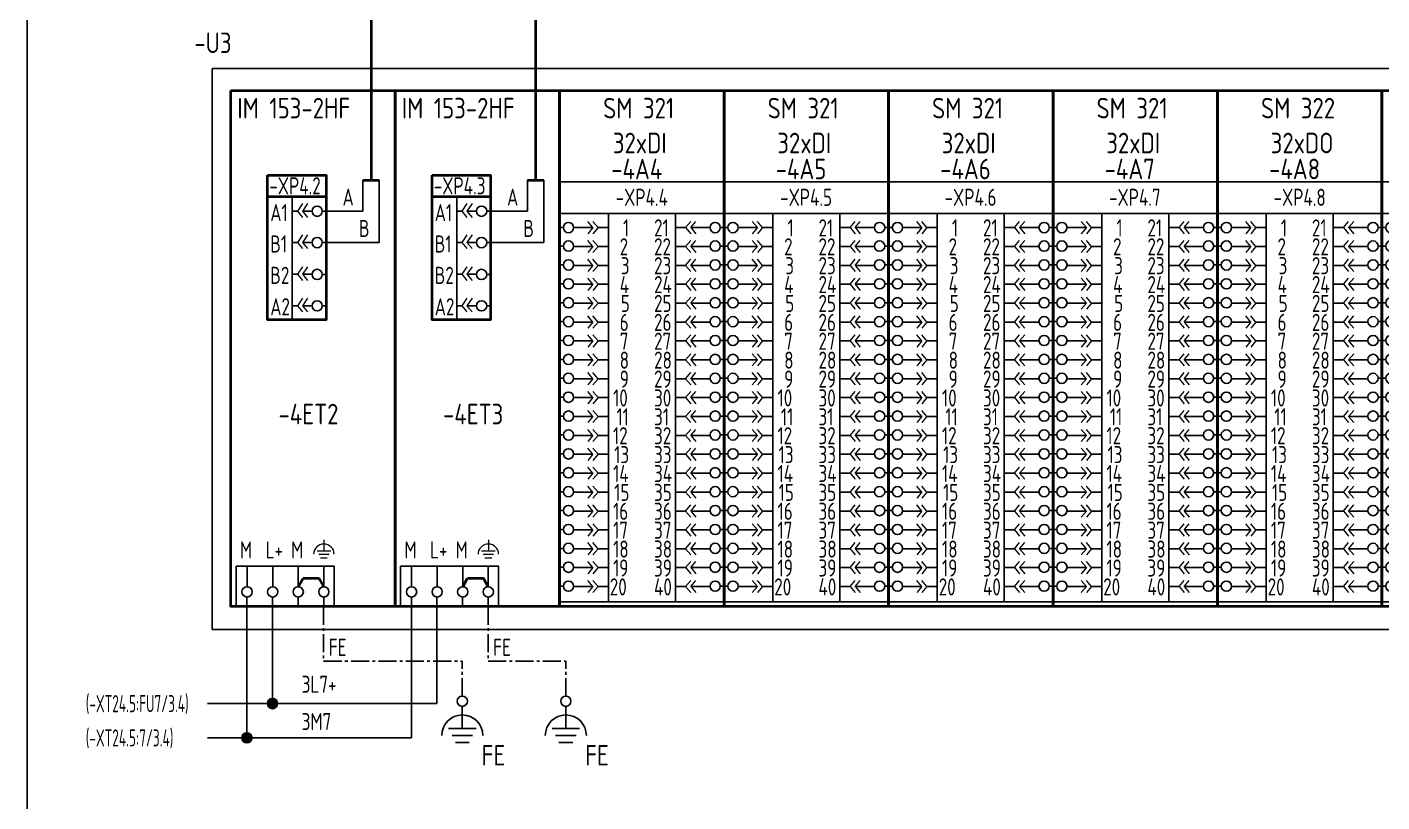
# Model space of a CAD drawing. Header units: millimetres. Extents: x 613 to 19799, y 1373 to 4314.
# Drawn here: x 3088 to 3285.7, y 1601 to 1714.1 of the extents above; entities that cross this region are included whole.
import ezdxf

# ---------------------------------------------------------------- set-up
doc = ezdxf.new("R2010")
doc.units = ezdxf.units.MM
doc.linetypes.add('3_2012-53-ТКР2.1-2_План$0${ Chain Double-Dash }', pattern=[0])
doc.linetypes.add('EPL_DASHLONGDOT', pattern=[1, 0.66, -0.12, 0.1, -0.12])
for name, color, linetype in [('Временный', 6, 'Continuous'), ('КИА_МАРКИРОВКА', 2, 'Continuous'), ('КИА_НАКЛЕЙКИ', 1, 'Continuous')]:
    doc.layers.add(name, color=color, linetype=linetype)
doc.styles.add('GOST-A 3-1', font='gost_0.ttf', dxfattribs={"height": 3})
doc.styles.add('GOSTA-2.5-1', font='GOST_AU.ttf', dxfattribs={"width": 0.9, "height": 2.5})

# ---------------------------------------------------------------- blocks, each defined once
blk = doc.blocks.new('A$C20E20996')
at = {"color": 0}
for p, q in [((-15.02, -33.5), (-15.02, -15.52)), ((-14.27, -17.63), (-15.02, -17.63)), ((-13.53, -17.63), (-12.13, -17.63)), ((-10.63, -17.63), (-10.08, -17.63)), ((-14.27, -22.18), (-15.02, -22.18)), ((-13.53, -22.18), (-12.13, -22.18)), ((-10.63, -22.21), (-10.08, -22.21)), ((-14.27, -26.84), (-15.02, -26.84)), ((-13.53, -26.84), (-12.13, -26.84)), ((-10.63, -26.86), (-10.08, -26.86)), ((-14.27, -31.42), (-15.02, -31.42)), ((-13.53, -31.42), (-12.13, -31.42)), ((-10.63, -31.44), (-10.08, -31.44)), ((-21.61, -72.45), (-21.61, -69.42)), ((-17.87, -72.45), (-17.87, -69.42)), ((-14.14, -72.45), (-14.14, -69.42)), ((-10.41, -72.45), (-10.41, -69.42)), ((-21.63, -75.35), (-21.63, -73.95)), ((-17.9, -75.35), (-17.9, -73.95)), ((-14.17, -75.35), (-14.17, -73.95)), ((-10.43, -75.35), (-10.43, -73.95))]:
    blk.add_line(p, q, dxfattribs=at)
at = {"lineweight": 18}
for p, q in [((-13.53, -16.52), (-14.27, -17.63)), ((-14.27, -17.63), (-13.53, -18.52)), ((-12.78, -16.52), (-13.53, -17.63)), ((-13.53, -17.63), (-12.78, -18.52)), ((-13.53, -21.07), (-14.27, -22.18)), ((-12.78, -21.07), (-13.53, -22.18)), ((-14.27, -22.18), (-13.53, -23.07)), ((-13.53, -22.18), (-12.78, -23.07)), ((-13.53, -25.73), (-14.27, -26.84)), ((-14.27, -26.84), (-13.53, -27.73)), ((-12.78, -25.73), (-13.53, -26.84)), ((-13.53, -26.84), (-12.78, -27.73)), ((-13.53, -30.31), (-14.27, -31.42)), ((-14.27, -31.42), (-13.53, -32.31)), ((-12.78, -30.31), (-13.53, -31.42)), ((-13.53, -31.42), (-12.78, -32.31))]:
    blk.add_line(p, q, dxfattribs=at)
at = {"color": 0, "lineweight": 20}
for p, q in [((-11.4, -67.21), (-9.4, -67.21)), ((-10.4, -65.58), (-10.4, -66.21)), ((-10.4, -66.21), (-10.4, -67.21)), ((-11.15, -67.71), (-9.65, -67.71)), ((-10.9, -68.21), (-9.9, -68.21))]:
    blk.add_line(p, q, dxfattribs=at)
at = {"color": 0, "lineweight": 40}
for p, q in [((-14.14, -72.45), (-13.43, -71.17)), ((-13.43, -71.17), (-11.12, -71.17)), ((-10.41, -72.45), (-11.12, -71.17))]:
    blk.add_line(p, q, dxfattribs=at)
for points in [[(-24, 0), (0, 0), (0, -75.35), (-24, -75.35)], [(-18.62, -12.36), (-10.08, -12.36), (-10.08, -33.5), (-18.62, -33.5)], [(-18.62, -12.36), (-10.08, -12.36), (-10.08, -15.52), (-18.62, -15.52)]]:
    blk.add_lwpolyline(points, close=True, dxfattribs=at)
at = {"color": 0}
blk.add_lwpolyline([(-23.2, -69.42), (-8.92, -69.42), (-8.92, -75.35), (-23.2, -75.35)], close=True, dxfattribs=at)
for centre in [(-11.38, -17.63), (-11.38, -22.21), (-11.38, -26.86), (-11.38, -31.44), (-21.61, -73.2), (-17.87, -73.2), (-14.14, -73.2), (-10.41, -73.2)]:
    blk.add_circle(centre, 0.75, dxfattribs=at)
at = {"color": 0, "lineweight": 20}
blk.add_arc((-10.4, -67.71), 1.5, 0, 180, dxfattribs=at)
at = {"style": 'GOSTA-2.5-1', "width": 0.9}
for s, p in [('A1', (-18.22, -19.08)), ('B1', (-18.22, -23.66)), ('B2', (-18.22, -28.24)), ('A2', (-18.22, -32.82)), ('M', (-22.64, -68.32)), ('L+', (-18.91, -68.32)), ('M', (-15.18, -68.32))]:
    blk.add_text(s, height=2.5, dxfattribs=at).set_placement(p)
blk = doc.blocks.new('A$C64B152A4')
at = {"color": 0}
for p, q in [((7.11, 0.7), (7.11, 57.39)), ((16.89, 0.7), (16.89, 57.39)), ((0.55, 55.33), (0, 55.33)), ((4.87, 55.33), (2.05, 55.33)), ((5.61, 55.33), (7.11, 55.33)), ((18.39, 55.33), (16.89, 55.33)), ((19.13, 55.33), (21.95, 55.33)), ((23.45, 55.33), (24, 55.33)), ((0.55, 52.64), (0, 52.64)), ((4.87, 52.58), (2.05, 52.58)), ((5.61, 52.58), (7.11, 52.58)), ((18.39, 52.58), (16.89, 52.58)), ((19.13, 52.58), (21.95, 52.58)), ((23.45, 52.64), (24, 52.64)), ((0.55, 49.88), (0, 49.88)), ((4.87, 49.82), (2.05, 49.82)), ((5.61, 49.82), (7.11, 49.82)), ((18.39, 49.82), (16.89, 49.82)), ((19.13, 49.82), (21.95, 49.82)), ((23.45, 49.88), (24, 49.88)), ((0.55, 47.12), (0, 47.12)), ((4.87, 47.06), (2.05, 47.06)), ((5.61, 47.06), (7.11, 47.06)), ((18.39, 47.06), (16.89, 47.06)), ((19.13, 47.06), (21.95, 47.06)), ((23.45, 47.12), (24, 47.12)), ((0.55, 44.36), (0, 44.36)), ((4.87, 44.3), (2.05, 44.3)), ((5.61, 44.3), (7.11, 44.3)), ((18.39, 44.3), (16.89, 44.3)), ((19.13, 44.3), (21.95, 44.3)), ((23.45, 44.36), (24, 44.36)), ((0.55, 41.6), (0, 41.6)), ((4.87, 41.54), (2.05, 41.54)), ((5.61, 41.54), (7.11, 41.54)), ((18.39, 41.54), (16.89, 41.54)), ((19.13, 41.54), (21.95, 41.54)), ((23.45, 41.6), (24, 41.6)), ((0.55, 38.85), (0, 38.85)), ((4.87, 38.79), (2.05, 38.79)), ((5.61, 38.79), (7.11, 38.79)), ((18.39, 38.79), (16.89, 38.79)), ((19.13, 38.79), (21.95, 38.79)), ((23.45, 38.85), (24, 38.85)), ((0.55, 36.09), (0, 36.09)), ((4.87, 36.03), (2.05, 36.03)), ((5.61, 36.03), (7.11, 36.03)), ((18.39, 36.03), (16.89, 36.03)), ((19.13, 36.03), (21.95, 36.03)), ((23.45, 36.09), (24, 36.09)), ((0.55, 33.33), (0, 33.33)), ((4.87, 33.27), (2.05, 33.27)), ((5.61, 33.27), (7.11, 33.27)), ((18.39, 33.27), (16.89, 33.27)), ((19.13, 33.27), (21.95, 33.27)), ((23.45, 33.33), (24, 33.33)), ((0.55, 30.57), (0, 30.57)), ((4.87, 30.51), (2.05, 30.51)), ((5.61, 30.51), (7.11, 30.51)), ((18.39, 30.51), (16.89, 30.51)), ((19.13, 30.51), (21.95, 30.51)), ((23.45, 30.57), (24, 30.57)), ((0.55, 27.81), (0, 27.81)), ((4.87, 27.75), (2.05, 27.75)), ((5.61, 27.75), (7.11, 27.75)), ((18.39, 27.75), (16.89, 27.75)), ((19.13, 27.75), (21.95, 27.75)), ((23.45, 27.81), (24, 27.81)), ((0.55, 25.06), (0, 25.06)), ((4.87, 24.99), (2.05, 24.99)), ((5.61, 24.99), (7.11, 24.99)), ((18.39, 24.99), (16.89, 24.99)), ((19.13, 24.99), (21.95, 24.99)), ((23.45, 25.06), (24, 25.06)), ((0.55, 22.3), (0, 22.3)), ((4.87, 22.24), (2.05, 22.24)), ((5.61, 22.24), (7.11, 22.24)), ((18.39, 22.24), (16.89, 22.24)), ((19.13, 22.24), (21.95, 22.24)), ((23.45, 22.3), (24, 22.3)), ((0.55, 19.54), (0, 19.54)), ((4.87, 19.48), (2.05, 19.48)), ((5.61, 19.48), (7.11, 19.48)), ((18.39, 19.48), (16.89, 19.48)), ((19.13, 19.48), (21.95, 19.48)), ((23.45, 19.54), (24, 19.54)), ((0.55, 16.78), (0, 16.78)), ((4.87, 16.72), (2.05, 16.72)), ((5.61, 16.72), (7.11, 16.72)), ((18.39, 16.72), (16.89, 16.72)), ((19.13, 16.72), (21.95, 16.72)), ((23.45, 16.78), (24, 16.78)), ((0.55, 14.02), (0, 14.02)), ((4.87, 13.96), (2.05, 13.96)), ((5.61, 13.96), (7.11, 13.96)), ((18.39, 13.96), (16.89, 13.96)), ((19.13, 13.96), (21.95, 13.96)), ((23.45, 14.02), (24, 14.02)), ((0.55, 11.26), (0, 11.26)), ((4.87, 11.2), (2.05, 11.2)), ((5.61, 11.2), (7.11, 11.2)), ((18.39, 11.2), (16.89, 11.2)), ((19.13, 11.2), (21.95, 11.2)), ((23.45, 11.26), (24, 11.26)), ((0.55, 8.51), (0, 8.51)), ((4.87, 8.45), (2.05, 8.45)), ((5.61, 8.45), (7.11, 8.45)), ((18.39, 8.45), (16.89, 8.45)), ((19.13, 8.45), (21.95, 8.45)), ((23.45, 8.51), (24, 8.51)), ((0.55, 5.75), (0, 5.75)), ((4.87, 5.69), (2.05, 5.69)), ((5.61, 5.69), (7.11, 5.69)), ((18.39, 5.69), (16.89, 5.69)), ((19.13, 5.69), (21.95, 5.69)), ((23.45, 5.75), (24, 5.75)), ((0.55, 2.99), (0, 2.99)), ((4.87, 2.93), (2.05, 2.93)), ((5.61, 2.93), (7.11, 2.93)), ((18.39, 2.93), (16.89, 2.93)), ((19.13, 2.93), (21.95, 2.93)), ((23.45, 2.99), (24, 2.99)), ((24, 0.7), (0, 0.7))]:
    blk.add_line(p, q, dxfattribs=at)
at = {"lineweight": 18}
for p, q in [((4.87, 55.33), (4.12, 56.22)), ((5.61, 55.33), (4.87, 56.22)), ((18.39, 55.33), (19.13, 56.22)), ((19.13, 55.33), (19.88, 56.22)), ((4.87, 55.33), (4.12, 54.44)), ((4.87, 52.58), (4.12, 53.47)), ((5.61, 55.33), (4.87, 54.44)), ((5.61, 52.58), (4.87, 53.47)), ((18.39, 55.33), (19.13, 54.44)), ((18.39, 52.58), (19.13, 53.47)), ((19.13, 55.33), (19.88, 54.44)), ((19.13, 52.58), (19.88, 53.47)), ((4.87, 52.58), (4.12, 51.69)), ((5.61, 52.58), (4.87, 51.69)), ((18.39, 52.58), (19.13, 51.69)), ((19.13, 52.58), (19.88, 51.69)), ((4.87, 49.82), (4.12, 50.71)), ((4.87, 49.82), (4.12, 48.93)), ((5.61, 49.82), (4.87, 50.71)), ((5.61, 49.82), (4.87, 48.93)), ((18.39, 49.82), (19.13, 50.71)), ((18.39, 49.82), (19.13, 48.93)), ((19.13, 49.82), (19.88, 50.71)), ((19.13, 49.82), (19.88, 48.93)), ((4.87, 47.06), (4.12, 47.95)), ((5.61, 47.06), (4.87, 47.95)), ((18.39, 47.06), (19.13, 47.95)), ((19.13, 47.06), (19.88, 47.95)), ((4.87, 47.06), (4.12, 46.17)), ((5.61, 47.06), (4.87, 46.17)), ((18.39, 47.06), (19.13, 46.17)), ((19.13, 47.06), (19.88, 46.17)), ((4.87, 44.3), (4.12, 45.19)), ((4.87, 44.3), (4.12, 43.41)), ((5.61, 44.3), (4.87, 45.19)), ((5.61, 44.3), (4.87, 43.41)), ((18.39, 44.3), (19.13, 45.19)), ((18.39, 44.3), (19.13, 43.41)), ((19.13, 44.3), (19.88, 45.19)), ((19.13, 44.3), (19.88, 43.41)), ((4.87, 41.54), (4.12, 42.43)), ((4.87, 41.54), (4.12, 40.65)), ((5.61, 41.54), (4.87, 42.43)), ((5.61, 41.54), (4.87, 40.65)), ((18.39, 41.54), (19.13, 42.43)), ((18.39, 41.54), (19.13, 40.65)), ((19.13, 41.54), (19.88, 42.43)), ((19.13, 41.54), (19.88, 40.65)), ((4.87, 38.79), (4.12, 39.68)), ((5.61, 38.79), (4.87, 39.68)), ((18.39, 38.79), (19.13, 39.68)), ((19.13, 38.79), (19.88, 39.68)), ((4.87, 38.79), (4.12, 37.9)), ((5.61, 38.79), (4.87, 37.9)), ((18.39, 38.79), (19.13, 37.9)), ((19.13, 38.79), (19.88, 37.9)), ((4.87, 36.03), (4.12, 36.92)), ((4.87, 36.03), (4.12, 35.14)), ((5.61, 36.03), (4.87, 36.92)), ((5.61, 36.03), (4.87, 35.14)), ((18.39, 36.03), (19.13, 36.92)), ((18.39, 36.03), (19.13, 35.14)), ((19.13, 36.03), (19.88, 36.92)), ((19.13, 36.03), (19.88, 35.14)), ((4.87, 33.27), (4.12, 34.16)), ((5.61, 33.27), (4.87, 34.16)), ((18.39, 33.27), (19.13, 34.16)), ((19.13, 33.27), (19.88, 34.16)), ((4.87, 33.27), (4.12, 32.38)), ((5.61, 33.27), (4.87, 32.38)), ((18.39, 33.27), (19.13, 32.38)), ((19.13, 33.27), (19.88, 32.38)), ((4.87, 30.51), (4.12, 31.4)), ((4.87, 30.51), (4.12, 29.62)), ((5.61, 30.51), (4.87, 31.4)), ((5.61, 30.51), (4.87, 29.62)), ((18.39, 30.51), (19.13, 31.4)), ((18.39, 30.51), (19.13, 29.62)), ((19.13, 30.51), (19.88, 31.4)), ((19.13, 30.51), (19.88, 29.62)), ((4.87, 27.75), (4.12, 28.64)), ((4.87, 27.75), (4.12, 26.86)), ((5.61, 27.75), (4.87, 28.64)), ((5.61, 27.75), (4.87, 26.86)), ((18.39, 27.75), (19.13, 28.64)), ((18.39, 27.75), (19.13, 26.86)), ((19.13, 27.75), (19.88, 28.64)), ((19.13, 27.75), (19.88, 26.86)), ((4.87, 24.99), (4.12, 25.88)), ((5.61, 24.99), (4.87, 25.88)), ((18.39, 24.99), (19.13, 25.88)), ((19.13, 24.99), (19.88, 25.88)), ((4.87, 24.99), (4.12, 24.1)), ((5.61, 24.99), (4.87, 24.1)), ((18.39, 24.99), (19.13, 24.1)), ((19.13, 24.99), (19.88, 24.1)), ((4.87, 22.24), (4.12, 23.13)), ((4.87, 22.24), (4.12, 21.35)), ((5.61, 22.24), (4.87, 23.13)), ((5.61, 22.24), (4.87, 21.35)), ((18.39, 22.24), (19.13, 23.13)), ((18.39, 22.24), (19.13, 21.35)), ((19.13, 22.24), (19.88, 23.13)), ((19.13, 22.24), (19.88, 21.35)), ((4.87, 19.48), (4.12, 20.37)), ((5.61, 19.48), (4.87, 20.37)), ((18.39, 19.48), (19.13, 20.37)), ((19.13, 19.48), (19.88, 20.37)), ((4.87, 19.48), (4.12, 18.59)), ((5.61, 19.48), (4.87, 18.59)), ((18.39, 19.48), (19.13, 18.59)), ((19.13, 19.48), (19.88, 18.59)), ((4.87, 16.72), (4.12, 17.61)), ((4.87, 16.72), (4.12, 15.83)), ((5.61, 16.72), (4.87, 17.61)), ((5.61, 16.72), (4.87, 15.83)), ((18.39, 16.72), (19.13, 17.61)), ((18.39, 16.72), (19.13, 15.83)), ((19.13, 16.72), (19.88, 17.61)), ((19.13, 16.72), (19.88, 15.83)), ((4.87, 13.96), (4.12, 14.85)), ((4.87, 13.96), (4.12, 13.07)), ((5.61, 13.96), (4.87, 14.85)), ((5.61, 13.96), (4.87, 13.07)), ((18.39, 13.96), (19.13, 14.85)), ((18.39, 13.96), (19.13, 13.07)), ((19.13, 13.96), (19.88, 14.85)), ((19.13, 13.96), (19.88, 13.07)), ((4.87, 11.2), (4.12, 12.09)), ((5.61, 11.2), (4.87, 12.09)), ((18.39, 11.2), (19.13, 12.09)), ((19.13, 11.2), (19.88, 12.09)), ((4.87, 11.2), (4.12, 10.31)), ((5.61, 11.2), (4.87, 10.31)), ((18.39, 11.2), (19.13, 10.31)), ((19.13, 11.2), (19.88, 10.31)), ((4.87, 8.45), (4.12, 9.34)), ((4.87, 8.45), (4.12, 7.55)), ((5.61, 8.45), (4.87, 9.34)), ((5.61, 8.45), (4.87, 7.55)), ((18.39, 8.45), (19.13, 9.34)), ((18.39, 8.45), (19.13, 7.55)), ((19.13, 8.45), (19.88, 9.34)), ((19.13, 8.45), (19.88, 7.55)), ((4.87, 5.69), (4.12, 6.58)), ((5.61, 5.69), (4.87, 6.58)), ((18.39, 5.69), (19.13, 6.58)), ((19.13, 5.69), (19.88, 6.58)), ((4.87, 5.69), (4.12, 4.8)), ((5.61, 5.69), (4.87, 4.8)), ((18.39, 5.69), (19.13, 4.8)), ((19.13, 5.69), (19.88, 4.8)), ((4.87, 2.93), (4.12, 3.82)), ((4.87, 2.93), (4.12, 2.04)), ((5.61, 2.93), (4.87, 3.82)), ((5.61, 2.93), (4.87, 2.04)), ((18.39, 2.93), (19.13, 3.82)), ((18.39, 2.93), (19.13, 2.04)), ((19.13, 2.93), (19.88, 3.82)), ((19.13, 2.93), (19.88, 2.04))]:
    blk.add_line(p, q, dxfattribs=at)
at = {"color": 0, "lineweight": 40}
blk.add_lwpolyline([(0, 75.35), (24, 75.35), (24, 0), (0, 0)], close=True, dxfattribs=at)
at = {"color": 0}
blk.add_lwpolyline([(0, 62.03), (24, 62.02), (24, 57.39), (0, 57.39)], close=True, dxfattribs=at)
for centre in [(1.3, 55.33), (22.7, 55.33), (1.3, 52.64), (22.7, 52.64), (1.3, 49.88), (22.7, 49.88), (1.3, 47.12), (22.7, 47.12), (1.3, 44.36), (22.7, 44.36), (1.3, 41.6), (22.7, 41.6), (1.3, 38.85), (22.7, 38.85), (1.3, 36.09), (22.7, 36.09), (1.3, 33.33), (22.7, 33.33), (1.3, 30.57), (22.7, 30.57), (1.3, 27.81), (22.7, 27.81), (1.3, 25.06), (22.7, 25.06), (1.3, 22.3), (22.7, 22.3), (1.3, 19.54), (22.7, 19.54), (1.3, 16.78), (22.7, 16.78), (1.3, 14.02), (22.7, 14.02), (1.3, 11.26), (22.7, 11.26), (1.3, 8.51), (22.7, 8.51), (1.3, 5.75), (22.7, 5.75), (1.3, 2.99), (22.7, 2.99)]:
    blk.add_circle(centre, 0.75, dxfattribs=at)
at = {"style": 'GOSTA-2.5-1', "width": 0.9}
for s, p in [('1', (9.25, 54.04)), ('21', (13.78, 54.04)), ('2', (8.76, 51.28)), ('22', (13.78, 51.28)), ('3', (8.93, 48.52)), ('23', (13.78, 48.52)), ('4', (8.77, 45.76)), ('24', (13.78, 45.76)), ('5', (8.93, 43.01)), ('25', (13.78, 43.01)), ('6', (8.77, 40.25)), ('26', (13.78, 40.25)), ('7', (8.77, 37.49)), ('27', (13.78, 37.49)), ('8', (8.77, 34.73)), ('28', (13.78, 34.73)), ('9', (8.77, 31.97)), ('29', (13.78, 31.97)), ('10', (7.8, 29.21)), ('30', (13.78, 29.21)), ('11', (8.29, 26.46)), ('31', (13.78, 26.46)), ('12', (7.79, 23.7)), ('32', (13.78, 23.7)), ('13', (7.96, 20.94)), ('33', (13.78, 20.94)), ('14', (7.8, 18.18)), ('34', (13.78, 18.18)), ('15', (7.96, 15.42)), ('35', (13.78, 15.42)), ('16', (7.8, 12.67)), ('36', (13.78, 12.67)), ('17', (7.8, 9.91)), ('37', (13.78, 9.91)), ('18', (7.8, 7.15)), ('38', (13.78, 7.15)), ('19', (7.8, 4.39)), ('39', (13.78, 4.39)), ('20', (7.32, 1.63)), ('40', (13.78, 1.63))]:
    blk.add_text(s, height=2.5, dxfattribs=at).set_placement(p)
blk = doc.blocks.new('A$C2EC3666A')
h = blk.add_hatch(color=7)
h.dxf.hatch_style = 1
edge = h.paths.add_edge_path()
edge.add_arc((0, 0), 0.75, 0, 360)
at = {"color": 0}
blk.add_circle((0, 0), 0.75, dxfattribs=at)
blk = doc.blocks.new('A$C2BF74EC9')
at = {"color": 0}
for p, q in [((2, 8.39), (2, 6.39)), ((0, 6.39), (4, 6.39)), ((0.5, 5.39), (3.5, 5.39)), ((1, 4.39), (3, 4.39))]:
    blk.add_line(p, q, dxfattribs=at)
at = {"style": 'GOST-A 3-1'}
blk.add_text('FE', height=3, dxfattribs=at).set_placement((4.81, 1))

msp = doc.modelspace()

# ---------------------------------------------------------------- linework, layer by layer
msp.add_line((3088, 1471.39), (3088, 1881.39))
at = {"color": 6, "lineweight": 40}
for p, q in [((3138.2, 1814.34), (3138.2, 1691.79)), ((3162.2, 1814.34), (3162.2, 1691.79)), ((3137.01, 1691.79), (3139.4, 1691.79)), ((3161.01, 1691.79), (3163.4, 1691.79))]:
    msp.add_line(p, q, dxfattribs=at)
at = {"color": 0}
for p, q in [((3137.01, 1687.27), (3137.01, 1691.79)), ((3139.4, 1682.69), (3139.4, 1691.79)), ((3161.01, 1687.27), (3161.01, 1691.79)), ((3163.4, 1682.69), (3163.4, 1691.79)), ((3165.71, 1691.56), (3165.71, 1643.9)), ((3189.71, 1691.56), (3189.71, 1643.9)), ((3131.62, 1687.27), (3137.01, 1687.27)), ((3155.62, 1687.27), (3161.01, 1687.27)), ((3131.62, 1682.69), (3139.4, 1682.69)), ((3155.62, 1682.69), (3163.4, 1682.69)), ((3151.51, 1614.97), (3151.51, 1613.72)), ((3166.62, 1614.97), (3166.62, 1613.72))]:
    msp.add_line(p, q, dxfattribs=at)
at = {"color": 4}
for p, q in [((3120.08, 1629.53), (3120.08, 1610.38)), ((3144.08, 1629.53), (3144.08, 1610.38)), ((3114.35, 1610.38), (3144.08, 1610.38))]:
    msp.add_line(p, q, dxfattribs=at)
at = {"color": 1}
for p, q in [((3123.81, 1629.53), (3123.81, 1615.38)), ((3147.81, 1629.53), (3147.81, 1615.38)), ((3114.35, 1615.38), (3147.81, 1615.38))]:
    msp.add_line(p, q, dxfattribs=at)
at = {"color": 6, "linetype": 'EPL_DASHLONGDOT', "lineweight": 25, "ltscale": 4}
for p, q in [((3131.27, 1629.53), (3131.27, 1621.56)), ((3155.27, 1629.53), (3155.27, 1621.56)), ((3131.27, 1621.56), (3151.51, 1621.56)), ((3151.51, 1616.47), (3151.51, 1621.56)), ((3155.27, 1621.56), (3166.62, 1621.56)), ((3166.62, 1616.47), (3166.62, 1621.56))]:
    msp.add_line(p, q, dxfattribs=at)
at = {"color": 0, "linetype": '3_2012-53-ТКР2.1-2_План$0${ Chain Double-Dash }', "ltscale": 5}
msp.add_lwpolyline([(3115.01, 1708.1), (3414.79, 1708.1), (3414.79, 1626.21), (3115.01, 1626.21)], close=True, dxfattribs=at)
at = {"color": 0, "lineweight": 40}
msp.add_lwpolyline([(3165.71, 1704.88), (3189.71, 1704.88), (3189.71, 1629.53), (3165.71, 1629.53)], close=True, dxfattribs=at)
at = {"color": 0}
for centre in [(3151.51, 1615.72), (3166.62, 1615.72)]:
    msp.add_circle(centre, 0.75, dxfattribs=at)
for centre in [(3151.51, 1610.72), (3166.62, 1610.72)]:
    msp.add_arc(centre, 3, 0, 180, dxfattribs=at)

# ---------------------------------------------------------------- block references
for name, p in [('A$C20E20996', (3141.71, 1704.88)), ('A$C20E20996', (3165.71, 1704.88)), ('A$C64B152A4', (3165.71, 1629.53)), ('A$C64B152A4', (3189.71, 1629.53)), ('A$C64B152A4', (3213.71, 1629.53)), ('A$C64B152A4', (3237.71, 1629.53)), ('A$C64B152A4', (3261.71, 1629.53)), ('A$C64B152A4', (3285.71, 1629.53)), ('A$C2EC3666A', (3123.81, 1615.38)), ('A$C2BF74EC9', (3149.51, 1605.33)), ('A$C2BF74EC9', (3164.62, 1605.33)), ('A$C2EC3666A', (3120.08, 1610.38))]:
    msp.add_blockref(name, p, dxfattribs=at)

# ---------------------------------------------------------------- texts
at = {"style": 'GOST-A 3-1'}
for s, p in [('IM 153-2HF', (3118.68, 1700.8)), ('IM 153-2HF', (3142.68, 1700.8)), ('SM 321', (3172.07, 1700.8)), ('SM 321', (3196.07, 1700.8)), ('SM 321', (3220.07, 1700.8)), ('SM 321', (3244.07, 1700.8)), ('SM 322', (3268.07, 1700.8)), ('32xDI', (3173.48, 1695.71)), ('32xDI', (3197.48, 1695.71)), ('32xDI', (3221.48, 1695.71)), ('32xDI', (3245.48, 1695.71)), ('32xDO', (3269.48, 1695.71))]:
    msp.add_text(s, height=3, dxfattribs=at).set_placement(p)
at = {"style": 'GOSTA-2.5-1', "width": 0.9}
for s, p in [('-XP4.2', (3123.35, 1689.71)), ('A', (3134.04, 1688.07)), ('-XP4.3', (3147.35, 1689.71)), ('A', (3158.04, 1688.07)), ('-XP4.4', (3173.89, 1688.03)), ('-XP4.5', (3197.89, 1688.03)), ('-XP4.6', (3221.89, 1688.03)), ('-XP4.7', (3245.89, 1688.03)), ('-XP4.8', (3269.89, 1688.03)), ('B', (3136.43, 1683.49)), ('B', (3160.43, 1683.49))]:
    msp.add_text(s, height=2.5, dxfattribs=at).set_placement(p)
at = {"layer": 'Временный', "style": 'GOSTA-2.5-1', "width": 0.7}
for s, p in [('(-XT24.5:FU7/3.4)', (3096.56, 1614.12)), ('(-XT24.5:7/3.4)', (3096.56, 1609.12))]:
    msp.add_text(s, height=2.5, dxfattribs=at).set_placement(p)
at = {"layer": 'КИА_МАРКИРОВКА', "style": 'GOSTA-2.5-1', "width": 0.9}
for s, p in [('FE', (3132.01, 1622.34)), ('FE', (3156.01, 1622.34)), ('3L7+', (3128.07, 1616.95)), ('3M7', (3128.07, 1611.5))]:
    msp.add_text(s, height=2.5, dxfattribs=at).set_placement(p)
at = {"layer": 'КИА_НАКЛЕЙКИ', "style": 'GOST-A 3-1'}
for s, p in [('-U3', (3112.41, 1710.33)), ('-4A4', (3173.24, 1691.92)), ('-4A5', (3197.24, 1691.92)), ('-4A6', (3221.24, 1691.92)), ('-4A7', (3245.24, 1691.92)), ('-4A8', (3269.24, 1691.92)), ('-4ET2', (3124.69, 1656.14)), ('-4ET3', (3148.69, 1656.14))]:
    msp.add_text(s, height=3, dxfattribs=at).set_placement(p)

doc.saveas('drawing.dxf')
